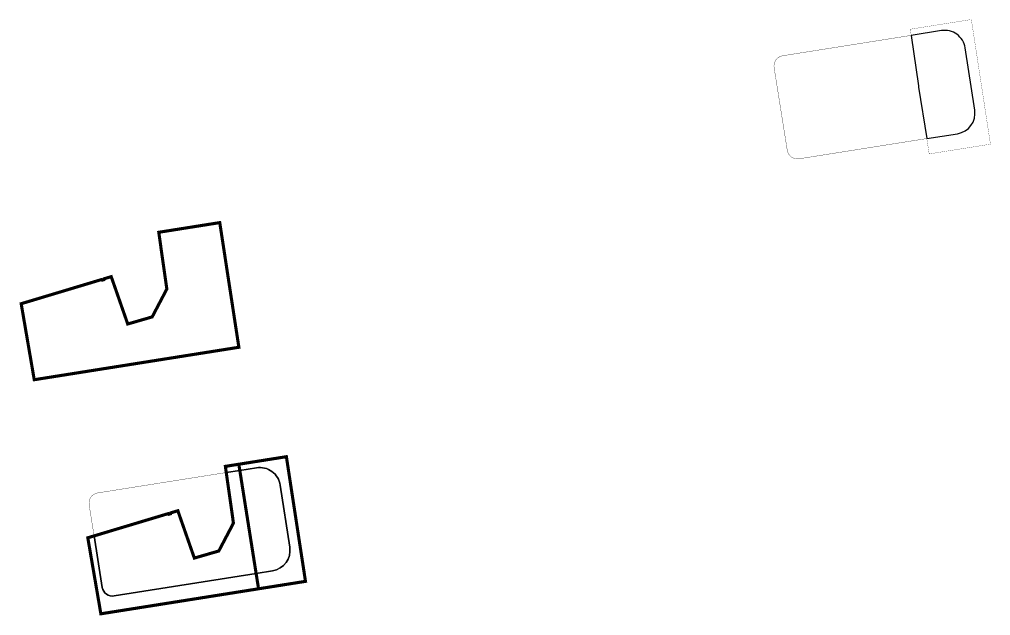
# Model space of a CAD drawing. Header units: millimetres. Extents: x 415847 to 420533, y 507593 to 509769.
# Drawn here: x 419597 to 420533, y 507999 to 508574 of the extents above; entities that cross this region are included whole.
import ezdxf

# ---------------------------------------------------------------- set-up
doc = ezdxf.new("R2010")
doc.units = ezdxf.units.MM
doc.linetypes.add('PHANTOM', pattern=[63.5, 31.75, -6.35, 6.35, -6.35, 6.35, -6.35])
doc.layers.add('JZD', color=1, linetype='Continuous')
doc.layers.add('PP-COM', color=7, linetype='Continuous')

msp = doc.modelspace()

# ---------------------------------------------------------------- linework, layer by layer
at = {"color": 0, "ltscale": 0.1}
for points in [[(420508.453, 508546.926, 0.4157541), (420485.549, 508563.649), (420456.415, 508559.026), (420463.34, 508510.213), (420463.544, 508508.933), (420471.386, 508459.505), (420501.006, 508464.205, 0.412675), (420517.64, 508486.988)], [(419853.936, 508152.652), (419808.093, 508145.378), (419809.031, 508139.454), (419825.111, 508142.006, -0.4157541), (419848.015, 508125.283), (419857.203, 508065.345, -0.412675), (419840.568, 508042.562), (419824.768, 508040.055), (419827.114, 508025.239), (419872.367, 508032.419)], [(419848.015, 508125.283, 0.4157541), (419825.111, 508142.006), (419809.031, 508139.454), (419824.768, 508040.055), (419840.568, 508042.562, 0.412675), (419857.203, 508065.345)], [(419749.291, 508100.511), (419742.52, 508098.497), (419742.305, 508097.635), (419740.495, 508097.155), (419739.925, 508097.717), (419668.537, 508076.248), (419676.43, 508026.638, 0.4140936), (419687.873, 508018.333), (419824.768, 508040.055), (419809.031, 508139.454), (419795.977, 508137.383), (419802.903, 508088.571), (419788.779, 508061.702), (419765.217, 508054.866)], [(419827.114, 508025.239), (419824.768, 508040.055), (419687.873, 508018.333, -0.4140936), (419676.43, 508026.638), (419668.537, 508076.248), (419662.483, 508074.428), (419675.072, 508001.114)]]:
    msp.add_lwpolyline(points, format="xyb", close=True, dxfattribs=at)
for points in [[(419789.704, 508378.427), (419743.86, 508371.153), (419730.902, 508369.097), (419738.67, 508314.345), (419724.547, 508287.477), (419700.984, 508280.641), (419685.058, 508326.286), (419678.287, 508324.272), (419678.072, 508323.409), (419676.262, 508322.93), (419675.692, 508323.492), (419598.251, 508300.202), (419610.84, 508226.889), (419762.881, 508251.014), (419808.134, 508258.194)], [(419808.093, 508145.378), (419795.135, 508143.322), (419795.977, 508137.383), (419809.031, 508139.454)]]:
    msp.add_lwpolyline(points, close=True, dxfattribs=at)
at = {"color": 1, "linetype": 'PHANTOM', "ltscale": 0.4, "const_width": 3, "flags": 128}
for points in [[(419762.881, 508251.014), (419808.134, 508258.194), (419789.704, 508378.427), (419743.86, 508371.153)], [(419743.86, 508371.153), (419730.902, 508369.097), (419738.67, 508314.345), (419724.547, 508287.477), (419700.984, 508280.641), (419685.058, 508326.286), (419678.287, 508324.272), (419678.072, 508323.409), (419676.262, 508322.93), (419675.692, 508323.492), (419598.251, 508300.202), (419610.84, 508226.889), (419762.881, 508251.014)]]:
    msp.add_lwpolyline(points, dxfattribs=at)
for points in [[(419853.936, 508152.652), (419808.093, 508145.378), (419827.114, 508025.239), (419872.367, 508032.419)], [(419749.291, 508100.511), (419742.52, 508098.497), (419742.305, 508097.635), (419740.495, 508097.155), (419739.925, 508097.717), (419662.483, 508074.428), (419675.072, 508001.114), (419827.114, 508025.239), (419808.093, 508145.378), (419795.135, 508143.322), (419802.903, 508088.571), (419788.779, 508061.702), (419765.217, 508054.866)]]:
    msp.add_lwpolyline(points, close=True, dxfattribs=at)
at = {"layer": 'JZD', "color": 2, "linetype": 'Continuous', "ltscale": 0.4, "const_width": 0.2, "flags": 128}
msp.add_lwpolyline([(420455.572, 508564.968), (420514.374, 508574.298), (420532.804, 508454.063), (420473.737, 508444.69), (420463.544, 508508.933), (420463.34, 508510.213)], close=True, dxfattribs=at)
at = {"layer": 'PP-COM', "color": 7, "ltscale": 100, "const_width": 0.3, "flags": 128}
for points in [[(420501.006, 508464.205), (420348.31, 508439.976, -0.4140936), (420336.867, 508448.281), (420324.198, 508527.918, -0.4143332), (420332.506, 508539.365), (420485.549, 508563.649, -0.4157541), (420508.453, 508546.926), (420517.64, 508486.988, -0.412675)], [(419840.568, 508042.562), (419687.873, 508018.333, -0.4140936), (419676.43, 508026.638), (419663.76, 508106.275, -0.4143332), (419672.069, 508117.722), (419825.111, 508142.006, -0.4157541), (419848.015, 508125.283), (419857.203, 508065.345, -0.412675)]]:
    msp.add_lwpolyline(points, format="xyb", close=True, dxfattribs=at)

doc.saveas('drawing.dxf')
